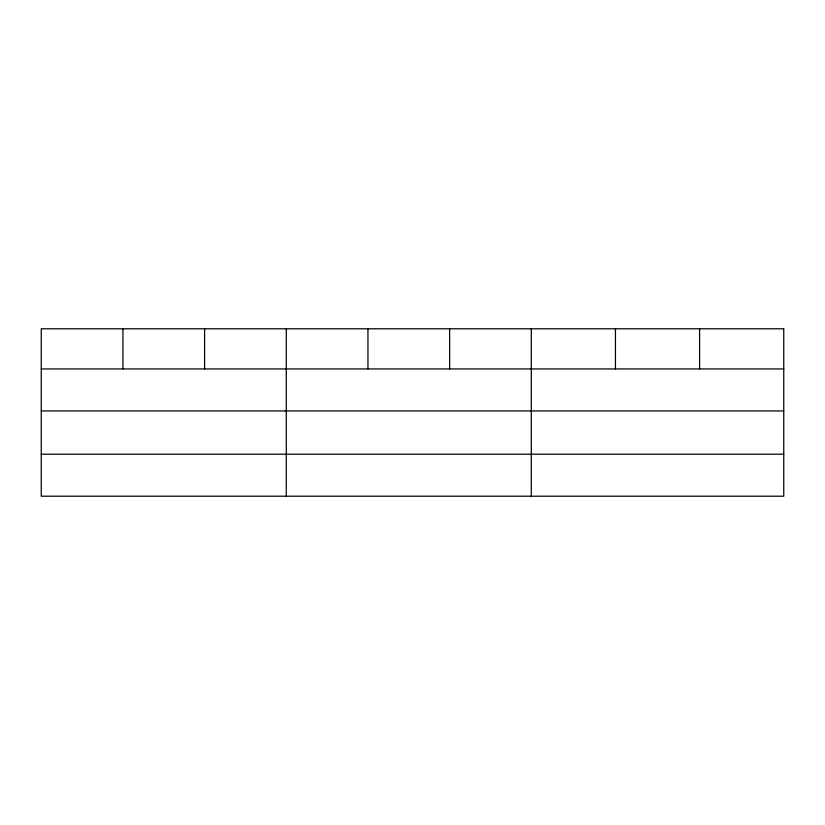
<?xml version="1.0" encoding="UTF-8"?>
<svg xmlns="http://www.w3.org/2000/svg" width="825" height="825" viewBox="0 0 825 825"><rect width="100%" height="100%" fill="white"/><g stroke="black" fill="none" stroke-linecap="round" stroke-linejoin="round"><path stroke-width="1.24" d="M41.25 368.94L783.75 368.94M41.25 410.933L783.75 410.933M41.25 454.204L783.75 454.204M699.6 328.793L699.6 368.94M615.45 328.793L615.45 368.94M531.3 328.793L531.3 496.207M449.625 328.793L449.625 368.94M367.95 328.793L367.95 368.94M286.275 328.793L286.275 496.207M204.6 328.793L204.6 368.94M122.925 328.793L122.925 368.94M783.75 328.793L41.25 328.793L41.25 496.207L783.75 496.207L783.75 328.793"/></g></svg>
